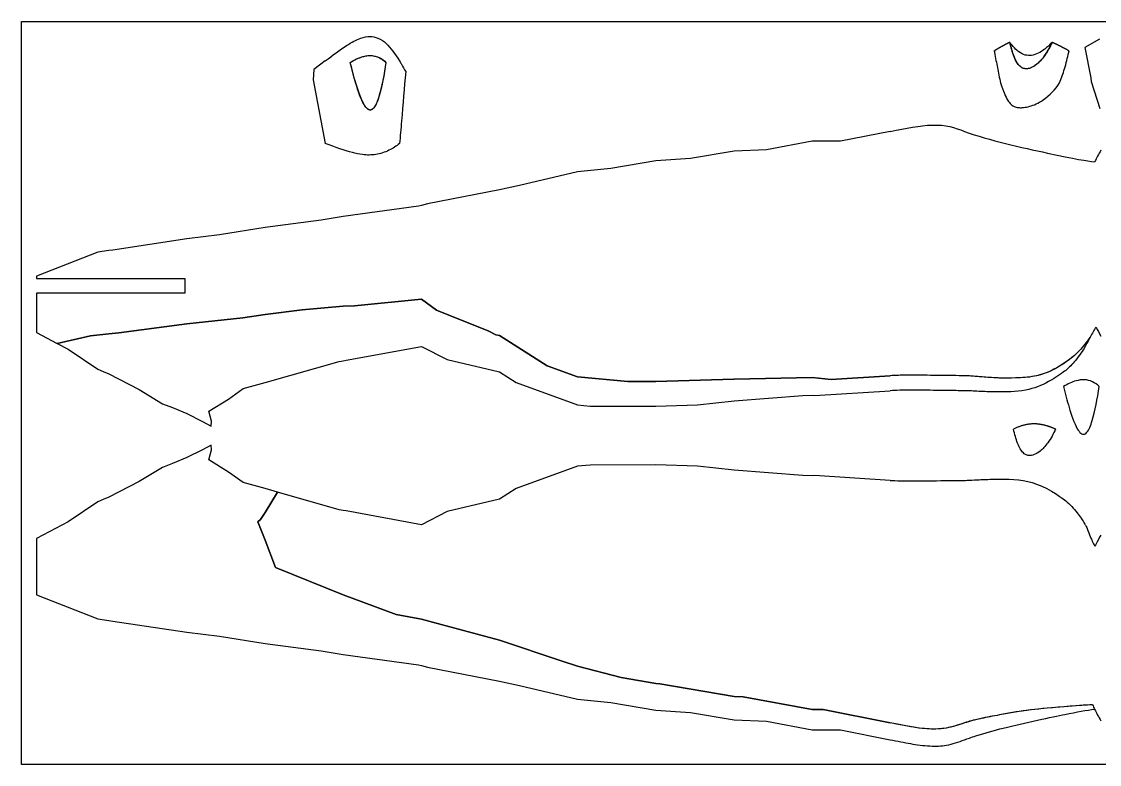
# Model space of a CAD drawing. Header units: millimetres. Extents: x 0 to 300, y -100 to 0.
# Drawn here: x 0 to 145.2, y -100 to 0 of the extents above; entities that cross this region are included whole.
import ezdxf

# ---------------------------------------------------------------- set-up
doc = ezdxf.new("R2010")
doc.units = ezdxf.units.MM
doc.layers.get('0').update_dxf_attribs({"linetype": 'CONTINUOUS'})

msp = doc.modelspace()

# ---------------------------------------------------------------- linework, layer by layer
for p, q in [((145.19, -2.35), (143.2, -3.5)), ((131.02, -4.01), (130.99, -3.94)), ((130.99, -3.94), (131.02, -4.14)), ((131.02, -3.92), (131.02, -4.01)), ((141.02, -4.01), (141.02, -3.92)), ((143.2, -3.5), (143.99, -7.58)), ((40.9, -5.3), (39.37, -6.46)), ((39.37, -6.46), (39.28, -7.84)), ((39.28, -7.84), (40.89, -16.4)), ((143.99, -7.58), (144.03, -8.09)), ((144.03, -8.09), (145.23, -11.72)), ((117, -14.78), (110.28, -16.12)), ((40.89, -16.4), (40.9, -16.41)), ((40.9, -16.41), (40.9, -16.41)), ((50.91, -16.4), (50.9, -16.41)), ((100.32, -17.26), (95.95, -17.44)), ((106.47, -16.12), (100.32, -17.26)), ((110.28, -16.12), (106.47, -16.12)), ((85.42, -18.74), (79.35, -19.79)), ((90.08, -18.45), (85.42, -18.74)), ((95.95, -17.44), (90.08, -18.45)), ((74.89, -20.25), (67.04, -22.07)), ((79.35, -19.79), (74.89, -20.25)), ((64.37, -22.66), (54.69, -24.55)), ((67.04, -22.07), (64.37, -22.66)), ((54.69, -24.55), (53.84, -24.78)), ((53.44, -24.86), (43.32, -26.23)), ((53.84, -24.78), (53.44, -24.86)), ((40.37, -26.74), (32.79, -27.72)), ((43.32, -26.23), (40.37, -26.74)), ((26.66, -28.71), (22.26, -29.25)), ((32.79, -27.72), (26.66, -28.71)), ((22.26, -29.25), (12.29, -30.76)), ((10.27, -31.03), (2, -34.28)), ((11.74, -30.82), (10.27, -31.03)), ((12.29, -30.76), (11.74, -30.82)), ((2, -34.28), (2, -34.57)), ((2, -34.57), (22, -34.57)), ((22, -34.57), (22, -36.56)), ((22, -36.56), (2, -36.56)), ((2, -36.56), (2, -41.86)), ((44.86, -38.25), (53.84, -37.35)), ((53.84, -37.35), (44.86, -38.25)), ((53.84, -37.35), (55.89, -38.86)), ((55.89, -38.86), (53.84, -37.35)), ((32.79, -39.43), (37.78, -38.8)), ((37.78, -38.8), (32.79, -39.43)), ((37.78, -38.8), (43.32, -38.32)), ((43.32, -38.32), (37.78, -38.8)), ((43.32, -38.32), (44.86, -38.25)), ((44.86, -38.25), (43.32, -38.32)), ((55.89, -38.86), (62.92, -41.67)), ((62.92, -41.67), (55.89, -38.86)), ((22.26, -40.7), (29.8, -39.86)), ((29.8, -39.86), (22.26, -40.7)), ((29.8, -39.86), (32.79, -39.43)), ((32.79, -39.43), (29.8, -39.86)), ((2, -41.86), (4.79, -43.34)), ((9.29, -42.31), (11.74, -42.02)), ((11.74, -42.02), (9.29, -42.31)), ((11.74, -42.02), (13.11, -41.89)), ((13.11, -41.89), (11.74, -42.02)), ((13.11, -41.89), (22.26, -40.7)), ((22.26, -40.7), (13.11, -41.89)), ((62.92, -41.67), (63.89, -42.16)), ((63.89, -42.16), (62.92, -41.67)), ((4.79, -43.34), (9.29, -42.31)), ((9.29, -42.31), (4.79, -43.34)), ((4.79, -43.34), (6.26, -44.12)), ((63.89, -42.16), (64.37, -42.28)), ((64.37, -42.28), (63.89, -42.16)), ((64.37, -42.28), (70.8, -46.33)), ((70.8, -46.33), (64.37, -42.28)), ((6.26, -44.12), (10.26, -46.8)), ((43.7, -45.6), (53.84, -43.72)), ((53.84, -43.72), (57.3, -45.48)), ((32.79, -48.6), (42.77, -45.74)), ((42.77, -45.74), (43.32, -45.65)), ((43.32, -45.65), (43.7, -45.6)), ((57.3, -45.48), (64.37, -47.16)), ((70.8, -46.33), (74.89, -47.82)), ((74.89, -47.82), (70.8, -46.33)), ((10.26, -46.8), (11.01, -47.1)), ((11.01, -47.1), (11.74, -47.44)), ((11.74, -47.44), (15.84, -49.55)), ((64.37, -47.16), (66.62, -48.58)), ((74.89, -47.82), (81.66, -48.45)), ((81.66, -48.45), (74.89, -47.82)), ((95.95, -48.12), (106.47, -47.9)), ((106.47, -47.9), (95.95, -48.12)), ((106.47, -47.9), (109.05, -48.18)), ((109.05, -48.18), (106.47, -47.9)), ((109.05, -48.18), (117, -47.68)), ((117, -47.68), (109.05, -48.18)), ((29.84, -49.41), (32.79, -48.6)), ((66.62, -48.58), (74.89, -51.6)), ((81.66, -48.45), (85.42, -48.47)), ((85.42, -48.47), (81.66, -48.45)), ((85.42, -48.47), (95.92, -48.12)), ((95.92, -48.12), (85.42, -48.47)), ((95.92, -48.12), (95.95, -48.12)), ((95.95, -48.12), (95.92, -48.12)), ((95.95, -48.12), (95.95, -48.12)), ((95.95, -48.12), (95.95, -48.12)), ((15.84, -49.55), (18.98, -51.44)), ((27.87, -50.82), (29.84, -49.41)), ((95.95, -51.05), (105.24, -50.33)), ((105.24, -50.33), (106.47, -50.3)), ((106.47, -50.3), (106.77, -50.34)), ((106.77, -50.34), (117, -49.7)), ((18.98, -51.44), (20.33, -51.97)), ((20.33, -51.97), (22.26, -52.78)), ((25.23, -52.44), (27.87, -50.82)), ((74.89, -51.6), (76.57, -51.75)), ((76.57, -51.75), (85.42, -51.79)), ((85.42, -51.79), (91.03, -51.6)), ((91.03, -51.6), (95.95, -51.05)), ((22.26, -52.78), (24.38, -53.82)), ((25.56, -53.81), (25.23, -52.44)), ((24.38, -53.82), (25.55, -54.46)), ((25.55, -54.46), (25.56, -53.81)), ((24.38, -57.63), (22.26, -58.67)), ((25.55, -57), (24.38, -57.63)), ((25.23, -59.01), (25.56, -57.64)), ((25.56, -57.64), (25.55, -57)), ((20.33, -59.49), (18.98, -60.02)), ((22.26, -58.67), (20.33, -59.49)), ((27.87, -60.64), (25.23, -59.01)), ((18.98, -60.02), (15.84, -61.9)), ((29.84, -62.04), (27.87, -60.64)), ((74.89, -59.86), (66.62, -62.87)), ((76.57, -59.7), (74.89, -59.86)), ((85.42, -59.67), (76.57, -59.7)), ((91.03, -59.85), (85.42, -59.67)), ((95.95, -60.41), (91.03, -59.85)), ((105.24, -61.12), (95.95, -60.41)), ((15.84, -61.9), (11.74, -64.01)), ((32.79, -62.85), (29.84, -62.04)), ((106.47, -61.15), (105.24, -61.12)), ((106.77, -61.12), (106.47, -61.15)), ((117, -61.76), (106.77, -61.12)), ((34.46, -63.33), (32.79, -62.85)), ((34.46, -63.33), (32.79, -66.08)), ((32.79, -66.08), (34.46, -63.33)), ((42.77, -65.71), (34.46, -63.33)), ((66.62, -62.87), (64.37, -64.29)), ((10.26, -64.65), (6.26, -67.33)), ((11.01, -64.35), (10.26, -64.65)), ((11.74, -64.01), (11.01, -64.35)), ((64.37, -64.29), (57.3, -65.97)), ((32.79, -66.08), (32.16, -67.03)), ((32.16, -67.03), (32.79, -66.08)), ((43.32, -65.8), (42.77, -65.71)), ((43.7, -65.86), (43.32, -65.8)), ((53.84, -67.73), (43.7, -65.86)), ((57.3, -65.97), (53.84, -67.73)), ((6.26, -67.33), (2, -69.59)), ((32.16, -67.03), (31.84, -67.36)), ((31.84, -67.36), (32.16, -67.03)), ((31.84, -67.36), (32.79, -69.81)), ((32.79, -69.81), (31.84, -67.36)), ((2, -69.59), (2, -77.17)), ((32.79, -69.81), (34.2, -73.48)), ((34.2, -73.48), (32.79, -69.81)), ((34.2, -73.48), (43.32, -77.17)), ((43.32, -77.17), (34.2, -73.48)), ((2, -77.17), (10.27, -80.42)), ((43.32, -77.17), (50.47, -79.82)), ((50.47, -79.82), (43.32, -77.17)), ((50.47, -79.82), (53.84, -80.45)), ((53.84, -80.45), (50.47, -79.82)), ((10.27, -80.42), (11.74, -80.63)), ((11.74, -80.63), (12.29, -80.7)), ((12.29, -80.7), (22.26, -82.2)), ((53.84, -80.45), (55.36, -80.87)), ((55.36, -80.87), (53.84, -80.45)), ((55.36, -80.87), (64.37, -83.29)), ((64.37, -83.29), (55.36, -80.87)), ((22.26, -82.2), (26.66, -82.75)), ((26.66, -82.75), (32.79, -83.73)), ((32.79, -83.73), (40.37, -84.71)), ((64.37, -83.29), (72.66, -86.07)), ((72.66, -86.07), (64.37, -83.29)), ((40.37, -84.71), (43.32, -85.22)), ((43.32, -85.22), (53.44, -86.6)), ((53.44, -86.6), (53.84, -86.67)), ((53.84, -86.67), (54.69, -86.9)), ((54.69, -86.9), (64.37, -88.79)), ((72.66, -86.07), (74.89, -86.78)), ((74.89, -86.78), (72.66, -86.07)), ((74.89, -86.78), (80.77, -88.29)), ((80.77, -88.29), (74.89, -86.78)), ((80.77, -88.29), (85.42, -89.09)), ((85.42, -89.09), (80.77, -88.29)), ((64.37, -88.79), (67.04, -89.38)), ((67.04, -89.38), (74.89, -91.21)), ((85.42, -89.09), (85.97, -89.13)), ((85.97, -89.13), (85.42, -89.09)), ((85.97, -89.13), (95.95, -90.84)), ((95.95, -90.84), (85.97, -89.13)), ((74.89, -91.21), (79.35, -91.66)), ((95.95, -90.84), (97.2, -90.89)), ((97.2, -90.89), (95.95, -90.84)), ((97.2, -90.89), (106.47, -92.61)), ((106.47, -92.61), (97.2, -90.89)), ((79.35, -91.66), (85.42, -92.71)), ((85.42, -92.71), (90.08, -93)), ((106.47, -92.61), (107.97, -92.61)), ((107.97, -92.61), (106.47, -92.61)), ((107.97, -92.61), (117, -94.41)), ((117, -94.41), (107.97, -92.61)), ((90.08, -93), (95.95, -94.01)), ((95.95, -94.01), (100.32, -94.19)), ((100.32, -94.19), (106.47, -95.33)), ((106.47, -95.33), (110.28, -95.33)), ((110.28, -95.33), (117, -96.68))]:
    msp.add_line(p, q)
msp.add_lwpolyline([(0, 0), (300, 0), (300, -100), (0, -100)], close=True)
for centre, start, end in [((167, -29.83), 150, 154.0645), ((167, -29.83), 206.92, 210), ((167, -81.63), 150, 153.08), ((167, -81.63), 153.08, 153.8983), ((167, -81.63), 204.4421, 205.9355), ((167, -81.63), 204.4421, 205.9355), ((167, -81.63), 205.9355, 210)]:
    msp.add_arc(centre, 25, start, end)
for points, knots in [([(40.9, -5.3), (41.93, -4.52), (42.88, -3.8), (44.43, -2.8), (45.08, -2.45), (46.1, -2.1), (46.51, -2.02), (47.29, -2.01), (47.64, -2.08), (48.41, -2.39), (48.79, -2.66), (49.73, -3.53), (50.3, -4.32), (50.9, -5.3)], [-1.501611, -1.501611, -1.501611, -1.501611, -1.136334, -1.136334, -0.859087, -0.859087, -0.688313, -0.688313, -0.534784, -0.534784, -0.344239, -0.344239, 0, 0, 0, 0]), ([(138.78, -2.8), (138.12, -3.52), (137.49, -3.99), (136.63, -4.4), (136.32, -4.51), (135.73, -4.59), (135.45, -4.57), (134.87, -4.43), (134.59, -4.28), (133.91, -3.8), (133.51, -3.36), (133.09, -2.8)], [-0.8476936, -0.8476936, -0.8476936, -0.8476936, -0.5869406, -0.5869406, -0.4562981, -0.4562981, -0.3418131, -0.3418131, -0.2102172, -0.2102172, 0, 0, 0, 0]), ([(138.78, -2.8), (138.49, -3.43), (138.15, -4.06), (137.39, -5.11), (137.04, -5.48), (136.44, -5.97), (136.17, -6.13), (135.8, -6.28), (135.68, -6.32), (135.48, -6.35), (135.41, -6.36), (135.28, -6.36), (135.22, -6.36), (135.09, -6.35), (135.02, -6.33), (134.8, -6.27), (134.68, -6.2), (134.4, -5.98), (134.26, -5.82), (133.96, -5.37), (133.8, -5.04), (133.46, -4.14), (133.27, -3.51), (133.09, -2.8)], [-1.16859, -1.16859, -1.16859, -1.16859, -0.985072, -0.985072, -0.826708, -0.826708, -0.6969, -0.6969, -0.637357, -0.637357, -0.604146, -0.604146, -0.57566, -0.57566, -0.540448, -0.540448, -0.471344, -0.471344, -0.372768, -0.372768, -0.218948, -0.218948, 0, 0, 0, 0]), ([(138.78, -2.8), (138.3, -3.85), (137.8, -4.59), (136.95, -5.58), (136.55, -5.91), (135.97, -6.22), (135.75, -6.31), (135.35, -6.37), (135.18, -6.37), (134.88, -6.3), (134.74, -6.24), (134.47, -6.05), (134.35, -5.92), (134.07, -5.56), (133.91, -5.27), (133.54, -4.41), (133.32, -3.7), (133.09, -2.8)], [0, 0, 0, 0, 0.348447, 0.348447, 0.658802, 0.658802, 0.83332, 0.83332, 0.957571, 0.957571, 1.068504, 1.068504, 1.198438, 1.198438, 1.413536, 1.413536, 1.777989, 1.777989, 1.777989, 1.777989]), ([(131.02, -4.14), (131.17, -4.9), (131.3, -5.58), (131.55, -6.83), (131.7, -7.6), (131.83, -8.26)], [-0.4042656, -0.4042656, -0.4042656, -0.4042656, -0.2037194, -0.2037194, 0, 0, 0, 0]), ([(139.78, -8.26), (140.04, -7.64), (140.27, -7), (140.68, -5.63), (140.87, -4.88), (141.02, -4.14)], [-0.429155, -0.429155, -0.429155, -0.429155, -0.2272481, -0.2272481, 0, 0, 0, 0]), ([(44.26, -5.49), (45, -5.05), (45.69, -4.75), (46.74, -4.56), (47.14, -4.55), (47.82, -4.7), (48.1, -4.81), (48.62, -5.1), (48.86, -5.29), (49.08, -5.49)], [0, 0, 0, 0, 0.2576689, 0.2576689, 0.4129323, 0.4129323, 0.5284808, 0.5284808, 0.6443968, 0.6443968, 0.6443968, 0.6443968]), ([(44.26, -5.49), (44.84, -5.15), (45.4, -4.88), (46.32, -4.62), (46.7, -4.56), (47.47, -4.6), (47.82, -4.69), (48.5, -5.02), (48.8, -5.24), (49.08, -5.49)], [0, 0, 0, 0, 0.2001096, 0.2001096, 0.3353273, 0.3353273, 0.46799, 0.46799, 0.5984991, 0.5984991, 0.5984991, 0.5984991]), ([(49.08, -5.49), (48.83, -7.12), (48.51, -8.83), (47.92, -10.76), (47.69, -11.31), (47.35, -11.72), (47.27, -11.8), (47.12, -11.88), (47.06, -11.9), (46.94, -11.91), (46.88, -11.91), (46.74, -11.87), (46.67, -11.82), (46.44, -11.64), (46.28, -11.43), (45.7, -10.45), (45.32, -9.31), (44.74, -7.4), (44.49, -6.41), (44.26, -5.49)], [0, 0, 0, 0, 0.495183, 0.495183, 0.76719, 0.76719, 0.846479, 0.846479, 0.89325, 0.89325, 0.935151, 0.935151, 0.999735, 0.999735, 1.150869, 1.150869, 1.561775, 1.561775, 1.93599, 1.93599, 1.93599, 1.93599]), ([(49.08, -5.49), (48.83, -7.09), (48.53, -8.76), (47.99, -10.54), (47.81, -11.04), (47.52, -11.51), (47.43, -11.64), (47.27, -11.8), (47.2, -11.84), (47.07, -11.9), (47.01, -11.91), (46.9, -11.91), (46.84, -11.9), (46.73, -11.86), (46.67, -11.82), (46.5, -11.69), (46.4, -11.58), (46.12, -11.2), (45.93, -10.82), (45.29, -9.34), (44.79, -7.63), (44.26, -5.49)], [0, 0, 0, 0, 0.486525, 0.486525, 0.70461, 0.70461, 0.783207, 0.783207, 0.825259, 0.825259, 0.857138, 0.857138, 0.886922, 0.886922, 0.924463, 0.924463, 0.997324, 0.997324, 1.181195, 1.181195, 1.733469, 1.733469, 1.733469, 1.733469]), ([(50.9, -5.3), (51.03, -5.5), (51.09, -5.6), (51.36, -6.07), (51.55, -6.41), (51.73, -6.74)], [-0.1630676, -0.1630676, -0.1630676, -0.1630676, -0.1112998, -0.1112998, 0, 0, 0, 0]), ([(51.73, -6.74), (51.55, -8.94), (51.37, -11.08), (51.08, -14.43), (50.99, -15.49), (50.91, -16.4)], [-0.8906391, -0.8906391, -0.8906391, -0.8906391, -0.2763369, -0.2763369, 0, 0, 0, 0]), ([(131.83, -8.26), (132.22, -9.37), (132.51, -10.12), (132.96, -10.83), (133.1, -11.01), (133.42, -11.3), (133.61, -11.41), (133.99, -11.54), (134.17, -11.57), (134.54, -11.6), (134.73, -11.59), (135.21, -11.54), (135.5, -11.48), (136.29, -11.26), (136.92, -11), (138.48, -9.94), (139.19, -9.15), (139.78, -8.26)], [-1.31324, -1.31324, -1.31324, -1.31324, -1.078055, -1.078055, -0.978978, -0.978978, -0.874933, -0.874933, -0.790349, -0.790349, -0.700532, -0.700532, -0.565199, -0.565199, -0.319873, -0.319873, 0, 0, 0, 0]), ([(117, -14.78), (119.14, -14.35), (120.99, -13.98), (124.52, -13.87), (125.61, -14.26), (127, -14.78)], [-0.8204783, -0.8204783, -0.8204783, -0.8204783, -0.4430814, -0.4430814, 0, 0, 0, 0]), ([(127, -14.78), (130.33, -16.01), (134.68, -16.95), (141.86, -18.49), (143.51, -18.78), (144.52, -18.89)], [-0.5889863, -0.5889863, -0.5889863, -0.5889863, -0.3042661, -0.3042661, 0, 0, 0, 0]), ([(50.9, -16.41), (50.46, -16.76), (49.99, -17.08), (48.92, -17.6), (48.34, -17.8), (47.41, -17.94), (47.11, -17.96), (46.5, -17.97), (46.21, -17.95), (45.46, -17.86), (45, -17.76), (43.48, -17.37), (42.3, -16.93), (40.9, -16.41)], [-1.35045, -1.35045, -1.35045, -1.35045, -1.124197, -1.124197, -0.873587, -0.873587, -0.749397, -0.749397, -0.631697, -0.631697, -0.446283, -0.446283, 0, 0, 0, 0]), ([(143.91, -42.48), (143.74, -42.73), (143.54, -43), (142.93, -43.79), (142.42, -44.4), (141.81, -44.94)], [0.0359017, 0.0359017, 0.0359017, 0.0359017, 0.1111845, 0.1111845, 0.266859, 0.266859, 0.266859, 0.266859]), ([(143.91, -42.48), (143.69, -42.79), (143.44, -43.13), (142.75, -44.01), (142.3, -44.5), (141.81, -44.94)], [0.0377491, 0.0377491, 0.0377491, 0.0377491, 0.1414596, 0.1414596, 0.2909404, 0.2909404, 0.2909404, 0.2909404]), ([(143.91, -42.48), (143.87, -42.56), (143.83, -42.64), (143.55, -43.18), (143.41, -43.43), (143.2, -43.81)], [-0.1545625, -0.1545625, -0.1545625, -0.1545625, -0.132191, -0.132191, 0, 0, 0, 0]), ([(141.81, -44.94), (141.52, -45.18), (141.12, -45.49), (139.92, -46.35), (138.97, -46.93), (136.58, -47.8), (135.31, -47.96), (133.88, -47.96)], [0, 0, 0, 0, 0.1152608, 0.1152608, 0.4344189, 0.4344189, 0.7906234, 0.7906234, 0.7906234, 0.7906234]), ([(141.81, -44.94), (140.86, -45.73), (139.82, -46.45), (137.96, -47.33), (137.2, -47.58), (135.56, -47.91), (134.72, -47.96), (133.88, -47.96)], [0, 0, 0, 0, 0.3718212, 0.3718212, 0.6193483, 0.6193483, 0.8731822, 0.8731822, 0.8731822, 0.8731822]), ([(143.2, -43.81), (142.92, -44.28), (142.49, -44.96), (141.52, -46.12), (141.09, -46.56), (140.62, -46.95)], [-0.4523276, -0.4523276, -0.4523276, -0.4523276, -0.1824953, -0.1824953, 0, 0, 0, 0]), ([(127, -47.68), (124.99, -47.66), (123.89, -47.64), (118.57, -47.59), (117.9, -47.63), (117, -47.68)], [0, 0, 0, 0, 0.602003, 0.602003, 2.147792, 2.147792, 2.147792, 2.147792]), ([(127, -47.68), (123.65, -47.64), (121.61, -47.61), (118.15, -47.61), (117.65, -47.64), (117, -47.68)], [0, 0, 0, 0, 1.004, 1.004, 1.79745, 1.79745, 1.79745, 1.79745]), ([(133.88, -47.96), (132.27, -48.06), (130.66, -47.95), (128.78, -47.79), (128.32, -47.75), (127.4, -47.69), (127.13, -47.69), (127, -47.68)], [0, 0, 0, 0, 0.4826523, 0.4826523, 0.703389, 0.703389, 0.897913, 0.897913, 0.897913, 0.897913]), ([(133.88, -47.96), (132.37, -48.06), (130.87, -47.96), (129.06, -47.82), (128.53, -47.77), (127.5, -47.69), (127.16, -47.69), (127, -47.68)], [0, 0, 0, 0, 0.4513657, 0.4513657, 0.6676128, 0.6676128, 0.8940907, 0.8940907, 0.8940907, 0.8940907]), ([(140.62, -46.95), (140.24, -47.24), (139.47, -47.8), (137.7, -48.83), (136.74, -49.25), (134.41, -49.83), (133.12, -49.9), (131.66, -49.85)], [-1.120168, -1.120168, -1.120168, -1.120168, -0.808617, -0.808617, -0.436756, -0.436756, 0, 0, 0, 0]), ([(145.14, -49.13), (144.86, -48.88), (144.56, -48.65), (143.88, -48.33), (143.53, -48.24), (142.76, -48.2), (142.38, -48.26), (141.46, -48.52), (140.9, -48.79), (140.32, -49.13)], [-0.5984991, -0.5984991, -0.5984991, -0.5984991, -0.46799, -0.46799, -0.3353273, -0.3353273, -0.2001096, -0.2001096, 0, 0, 0, 0]), ([(140.32, -49.13), (140.55, -50.05), (140.8, -51.04), (141.38, -52.95), (141.76, -54.09), (142.34, -55.07), (142.5, -55.28), (142.73, -55.46), (142.8, -55.51), (142.94, -55.55), (143, -55.55), (143.12, -55.54), (143.18, -55.52), (143.33, -55.44), (143.41, -55.36), (143.75, -54.95), (143.98, -54.4), (144.57, -52.47), (144.89, -50.76), (145.14, -49.13)], [-1.93599, -1.93599, -1.93599, -1.93599, -1.561775, -1.561775, -1.150869, -1.150869, -0.999735, -0.999735, -0.935151, -0.935151, -0.89325, -0.89325, -0.846479, -0.846479, -0.76719, -0.76719, -0.495183, -0.495183, 0, 0, 0, 0]), ([(127, -49.7), (126.23, -49.69), (125.49, -49.68), (123.72, -49.65), (122.6, -49.64), (120.64, -49.63), (119.2, -49.62), (117.7, -49.65), (117.38, -49.67), (117, -49.7)], [-0.6545739, -0.6545739, -0.6545739, -0.6545739, -0.5040133, -0.5040133, -0.2984445, -0.2984445, -0.112844, -0.112844, 0, 0, 0, 0]), ([(131.66, -49.85), (131.11, -49.85), (130.55, -49.85), (129.26, -49.8), (128.54, -49.76), (127.62, -49.71), (127.32, -49.7), (127.01, -49.7), (127, -49.7), (127, -49.7)], [-0.08289428, -0.08289428, -0.08289428, -0.08289428, -0.05491543, -0.05491543, -0.01853723, -0.01853723, -0.00015299, -0.00015299, 0, 0, 0, 0]), ([(139.26, -54.86), (138.97, -55.5), (138.62, -56.13), (137.86, -57.17), (137.52, -57.54), (136.91, -58.03), (136.65, -58.19), (136.27, -58.34), (136.15, -58.38), (135.96, -58.42), (135.89, -58.42), (135.76, -58.43), (135.7, -58.43), (135.56, -58.41), (135.49, -58.4), (135.28, -58.33), (135.15, -58.26), (134.87, -58.05), (134.73, -57.88), (134.44, -57.44), (134.28, -57.11), (133.93, -56.21), (133.75, -55.57), (133.57, -54.86)], [-1.16859, -1.16859, -1.16859, -1.16859, -0.985072, -0.985072, -0.826708, -0.826708, -0.6969, -0.6969, -0.637357, -0.637357, -0.604146, -0.604146, -0.57566, -0.57566, -0.540448, -0.540448, -0.471344, -0.471344, -0.372768, -0.372768, -0.218948, -0.218948, 0, 0, 0, 0]), ([(117, -61.76), (117.81, -61.81), (118.45, -61.85), (123.61, -61.8), (125.14, -61.78), (127, -61.76)], [-1.796769, -1.796769, -1.796769, -1.796769, -0.557266, -0.557266, 0, 0, 0, 0]), ([(127, -61.76), (127.15, -61.76), (128.7, -61.69), (130.05, -61.62), (130.84, -61.59), (131.66, -61.61)], [-0.3885127, -0.3885127, -0.3885127, -0.3885127, -0.2470433, -0.2470433, 0, 0, 0, 0]), ([(131.66, -61.61), (133.52, -61.54), (135.1, -61.67), (138.58, -62.93), (140.31, -64.27), (140.62, -64.51)], [-0.2159521, -0.2159521, -0.2159521, -0.2159521, -0.1164473, -0.1164473, 0, 0, 0, 0]), ([(140.62, -64.51), (141.2, -64.98), (141.72, -65.55), (142.55, -66.62), (142.88, -67.1), (143.2, -67.64)], [-0.4197131, -0.4197131, -0.4197131, -0.4197131, -0.1878531, -0.1878531, 0, 0, 0, 0]), ([(143.6, -68.5), (143.95, -69.41), (144.14, -69.84), (144.29, -70.16), (144.41, -70.41), (144.55, -70.63)], [-0.1278799, -0.1278799, -0.1278799, -0.1278799, -0.0944486, -0.0944486, -0.0201126, -0.0201126, -0.0201126, -0.0201126]), ([(127, -96.68), (127.37, -96.54), (127.84, -96.37), (129.73, -95.76), (131.02, -95.41), (135.09, -94.4), (138.88, -93.6), (142.07, -92.95), (143.49, -92.68), (144.52, -92.56)], [-0.8183266, -0.8183266, -0.8183266, -0.8183266, -0.7453766, -0.7453766, -0.6183485, -0.6183485, -0.313162, -0.313162, -0.0205904, -0.0205904, -0.0205904, -0.0205904]), ([(144.24, -91.97), (142.27, -92.06), (138.7, -92.33), (134.55, -92.83), (133.09, -93.04), (131.72, -93.34)], [-1.267897, -1.267897, -1.267897, -1.267897, -0.420377, -0.420377, 0, 0, 0, 0]), ([(144.24, -91.97), (142.48, -92.05), (139.99, -92.25), (135.77, -92.65), (133.61, -92.93), (131.72, -93.34)], [0, 0, 0, 0, 0.527382, 0.527382, 1.198701, 1.198701, 1.198701, 1.198701]), ([(131.72, -93.34), (130.85, -93.48), (129.96, -93.65), (128.59, -93.96), (128.05, -94.1), (127.28, -94.32), (127.18, -94.35), (127, -94.41)], [-0.37107, -0.37107, -0.37107, -0.37107, -0.1767213, -0.1767213, -0.0580839, -0.0580839, 0, 0, 0, 0]), ([(131.72, -93.34), (130.89, -93.48), (130.04, -93.64), (128.03, -94.08), (127.67, -94.19), (127, -94.41)], [0, 0, 0, 0, 0.2510255, 0.2510255, 0.6164275, 0.6164275, 0.6164275, 0.6164275]), ([(127, -94.41), (126.57, -94.56), (126.17, -94.69), (124.96, -95.04), (124.15, -95.21), (122.33, -95.26), (121.51, -95.19), (119.5, -94.91), (118.3, -94.67), (117, -94.41)], [-1.360885, -1.360885, -1.360885, -1.360885, -1.151056, -1.151056, -0.719897, -0.719897, -0.397558, -0.397558, 0, 0, 0, 0]), ([(127, -94.41), (125.62, -94.87), (124.53, -95.25), (121.12, -95.24), (119.23, -94.86), (117, -94.41)], [0, 0, 0, 0, 0.4366791, 0.4366791, 0.8701058, 0.8701058, 0.8701058, 0.8701058]), ([(117, -96.68), (117.96, -96.87), (118.87, -97.05), (120.55, -97.34), (121.45, -97.47), (123.16, -97.56), (123.87, -97.52), (125.42, -97.26), (126.16, -96.99), (127, -96.68)], [-0.90574, -0.90574, -0.90574, -0.90574, -0.688815, -0.688815, -0.4783101, -0.4783101, -0.2700152, -0.2700152, 0, 0, 0, 0])]:
    msp.add_open_spline(points, degree=3, knots=knots)
for points, degree in [([(133.09, -2.8), (132.73, -2.97), (132.34, -3.17), (131.93, -3.4), (131.5, -3.65), (131.02, -3.92)], 5), ([(141.02, -3.92), (140.54, -3.66), (140.09, -3.42), (139.64, -3.19), (139.21, -2.98), (138.78, -2.8)], 5), ([(141.02, -4.14), (141.04, -4.08), (141.05, -4.01), (141.07, -3.94)], 3), ([(141.07, -3.94), (141.05, -3.96), (141.04, -3.99), (141.02, -4.01)], 3), ([(144.71, -41.15), (144.44, -41.49), (144.17, -41.99), (143.91, -42.48)], 3), ([(139.26, -54.86), (138.16, -54.39), (137.09, -54.06), (135.98, -53.97), (134.89, -54.24), (133.57, -54.86)], 5), ([(143.2, -67.64), (143.26, -67.76), (143.33, -67.87), (143.39, -67.98)], 3), ([(143.39, -67.98), (143.46, -68.16), (143.54, -68.35), (143.6, -68.5)], 3)]:
    msp.add_open_spline(points, degree=degree)

doc.saveas('drawing.dxf')
